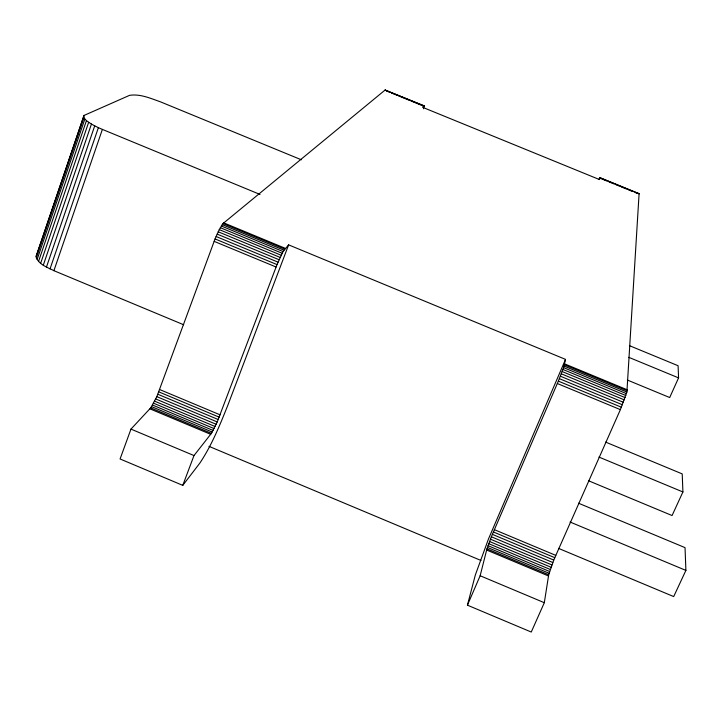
<?xml version="1.0" encoding="UTF-8"?>
<svg xmlns="http://www.w3.org/2000/svg" width="722" height="722" viewBox="0 0 722 722"><rect width="100%" height="100%" fill="white"/><g stroke="black" fill="none" stroke-linecap="round" stroke-linejoin="round"><path stroke-width="1.08" d="M424.13 105.827L385.097 90.042L223.017 223.549L219.262 229.614L215.057 238.928L156.845 396.649L150.699 407.903L130.971 429.103L120.078 458.975L182.774 485.364L193.992 455.564L211.402 433.353L217.241 421.946L277.022 264.595L283.087 251.554L288.62 244.866L565.525 359.385L488.505 538.901L475.338 574.974L467.432 605.171L531.257 632.039L544.316 602.699L548.702 574.766L553.765 560.064L620.378 409.636L626.895 392.037L639.096 193.658L599.838 177.612L599.495 179.579L422.614 107.307L424.13 105.827L423.489 108.787M467.432 605.171L480.148 575.75L486.944 548.873L491.348 536.771L558.35 381.117L563.575 367.615L565.525 359.385M183.668 324.756L53.906 270.678C47.462 267.293 37.923 264.369 36.1 256.436L84.023 115.448L129.545 95.349C140.104 93.67 150.6 98.382 160.392 101.811L301.408 159.797M84.023 115.448L36.1 256.436M36.262 257.925L83.905 117.632L83.626 116.432M37.093 259.586L84.853 119.031L83.905 117.632M38.564 261.373L86.45 120.601L84.853 119.031M40.658 263.259L88.662 122.289L86.45 120.601M43.302 265.173L91.441 124.058L88.662 122.289M46.452 267.086L94.708 125.863L91.441 124.058M50.017 268.936L98.382 127.659L94.708 125.863M53.906 270.678L102.38 129.4L98.382 127.659M288.62 244.866L227.845 405.213C219.867 425.105 211.79 445.284 199.804 463.163L182.774 485.364M629.431 345.648L678.093 365.729L678.563 377.877L669.7 397.542L627.328 380.025M605.632 442.099L682.218 473.903L682.913 491.962L672.065 515.544L588.457 480.726M578.493 503.198L685.034 547.637L685.9 570.407L673.698 596.571L558.503 548.368M598.881 179.318L599.838 177.612M639.096 193.658L635.64 192.756M385.097 90.042L424.193 105.972M599.738 177.693L639.132 193.83M386.414 90.936L389.474 92.181M391.523 93.021L396.622 95.096M398.661 95.936L408.86 100.105M410.899 100.936L424.157 106.351M600.578 178.433L606.76 180.96M608.827 181.8L613.98 183.911M616.047 184.751L619.133 186.014M621.2 186.863L626.353 188.965M628.42 189.805L631.515 191.068M102.38 129.4L260.028 194.444M628.79 357.327L678.563 377.877M223.703 222.854L285.253 248.314M564.667 363.906L627.31 389.817M223.017 223.549L284.648 249.045M564.451 364.809L627.174 390.755M222.205 224.605L283.927 250.137M564.081 366.054L626.895 392.037M221.302 225.986L283.087 251.554M563.575 367.615L626.452 393.634M220.309 227.674L282.158 253.269M562.925 369.465L625.866 395.512M219.262 229.614L281.156 255.236M562.158 371.55L625.153 397.623M218.188 231.771L280.118 257.411M561.301 373.806L624.331 399.907M217.105 234.081L279.071 259.73M560.362 376.198L623.42 402.307M216.059 236.491L278.033 262.149M559.369 378.653L622.436 404.78M215.057 238.928L277.022 264.595M558.35 381.117L621.416 407.235M214.136 241.347L276.084 267.014M557.33 383.517L620.378 409.636M598.944 457.062L682.913 491.962M570.064 522.024L685.9 570.407M159.743 389.573L220.147 414.861M494.308 529.641L555.759 555.371M158.858 391.893L219.244 417.181M493.325 531.943L554.758 557.673M157.883 394.266L218.27 419.554M492.332 534.343L553.765 560.064M156.845 396.649L217.241 421.946M491.348 536.771L552.79 562.501M155.772 398.977L216.185 424.283M490.409 539.172L551.87 564.92M154.679 401.188L215.129 426.512M489.516 541.491L551.021 567.257M153.605 403.228L214.1 428.588M488.704 543.666L550.263 569.468M152.568 405.06L213.125 430.447M488 545.661L549.613 571.481M151.584 406.63L212.214 432.045M487.404 547.411L549.09 573.268M150.699 407.903L211.402 433.353M486.944 548.873L548.702 574.766M149.923 408.851L210.707 434.328M486.619 550.02L548.467 575.948M208.947 446.331L480.969 560.471M130.971 429.103L193.992 455.564M480.148 575.75L544.316 602.699M385.295 89.961L385.395 90.512"/></g></svg>
